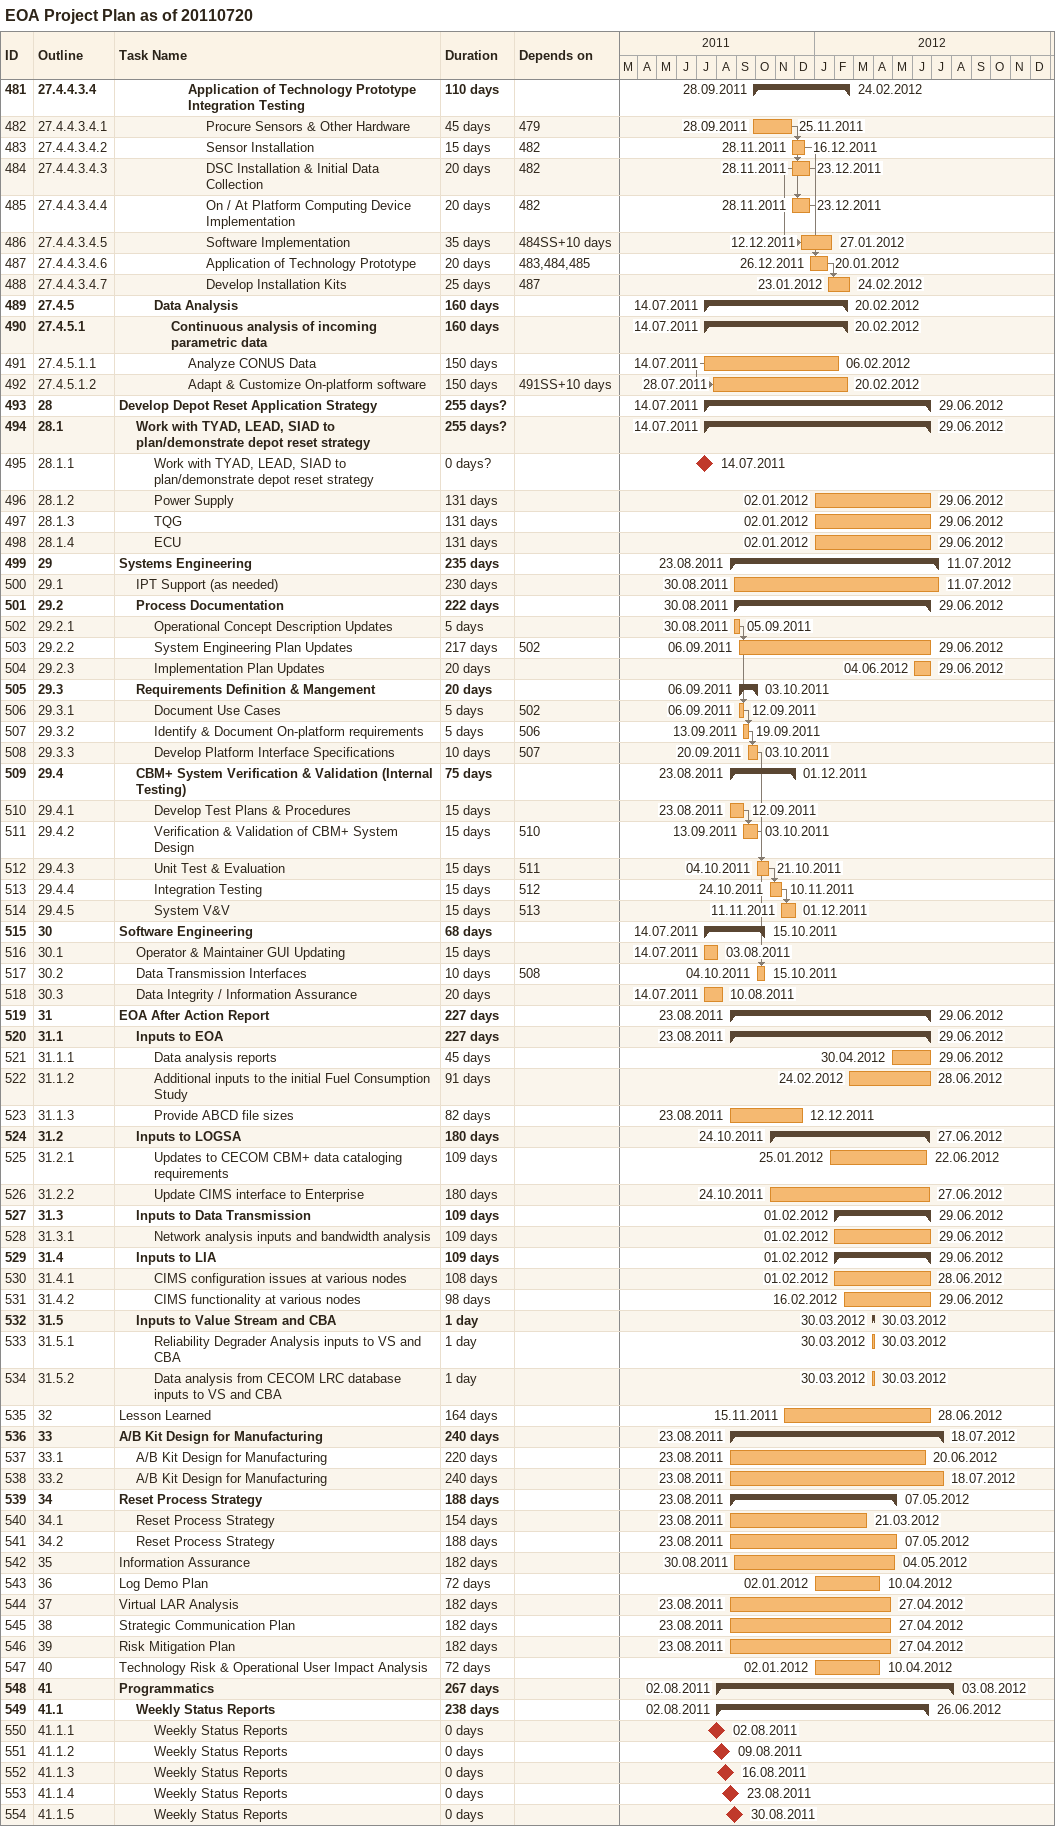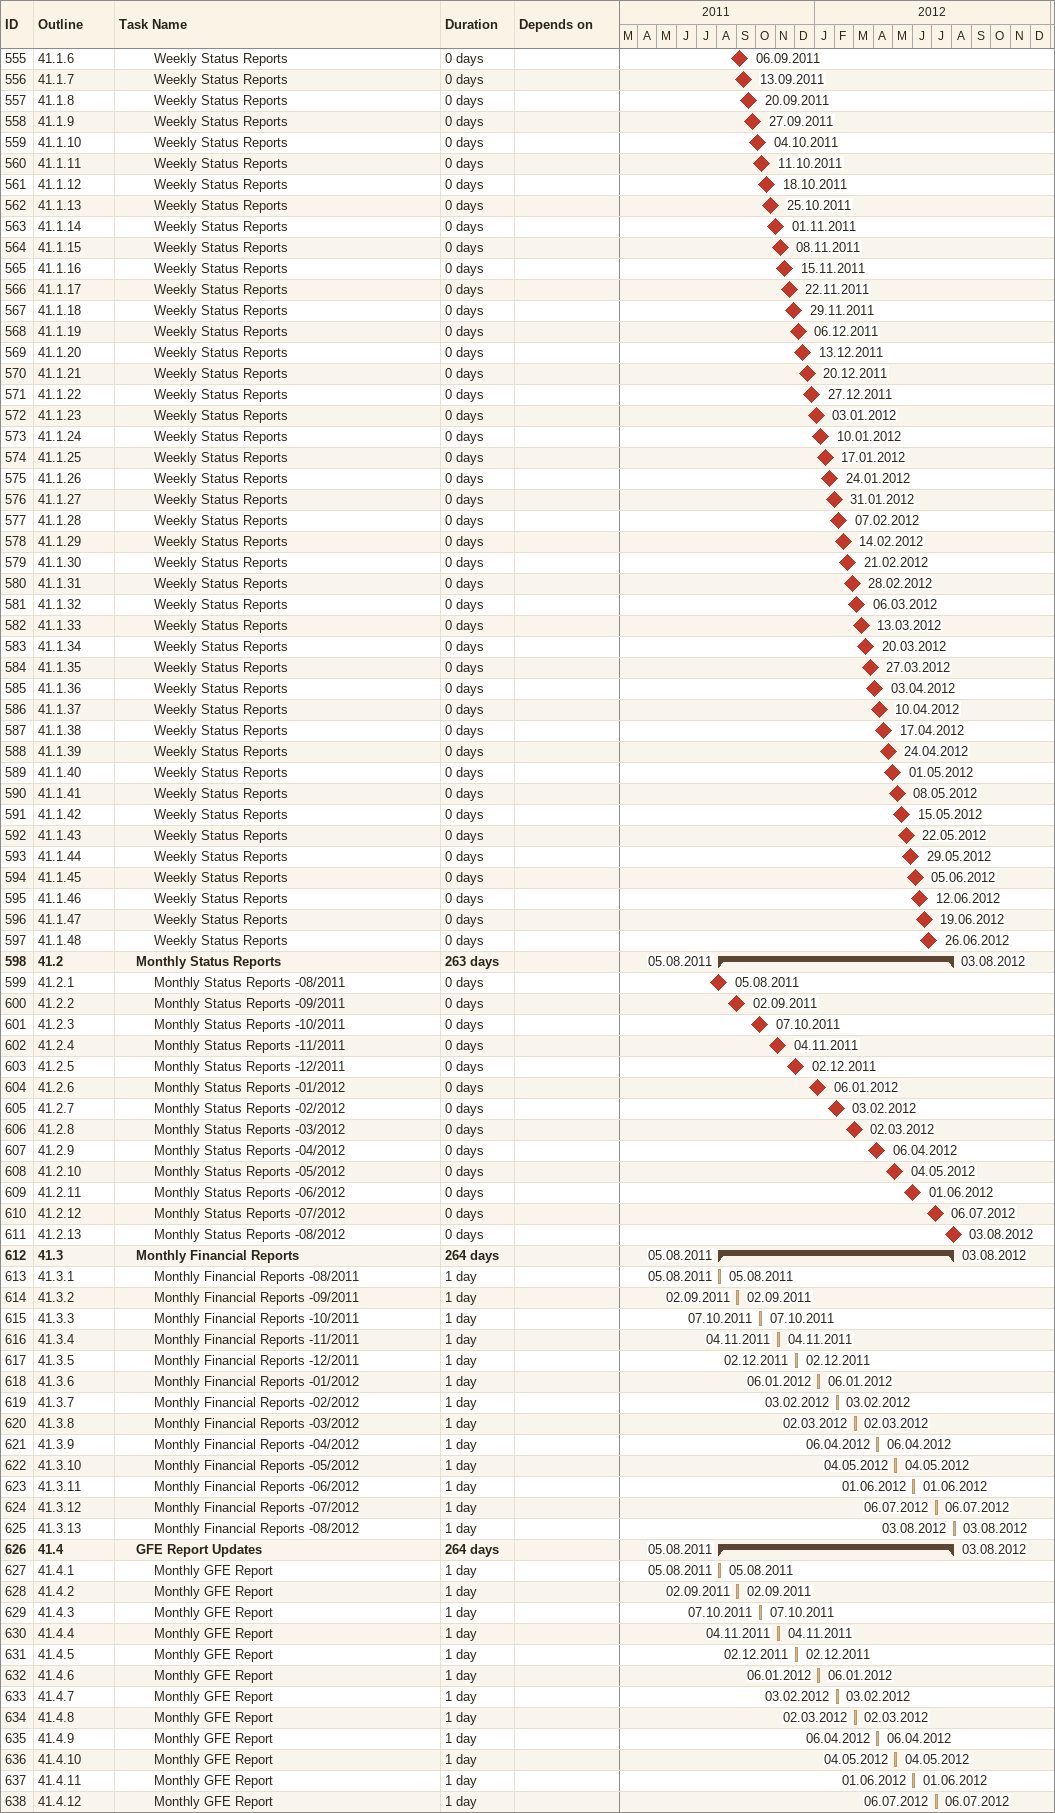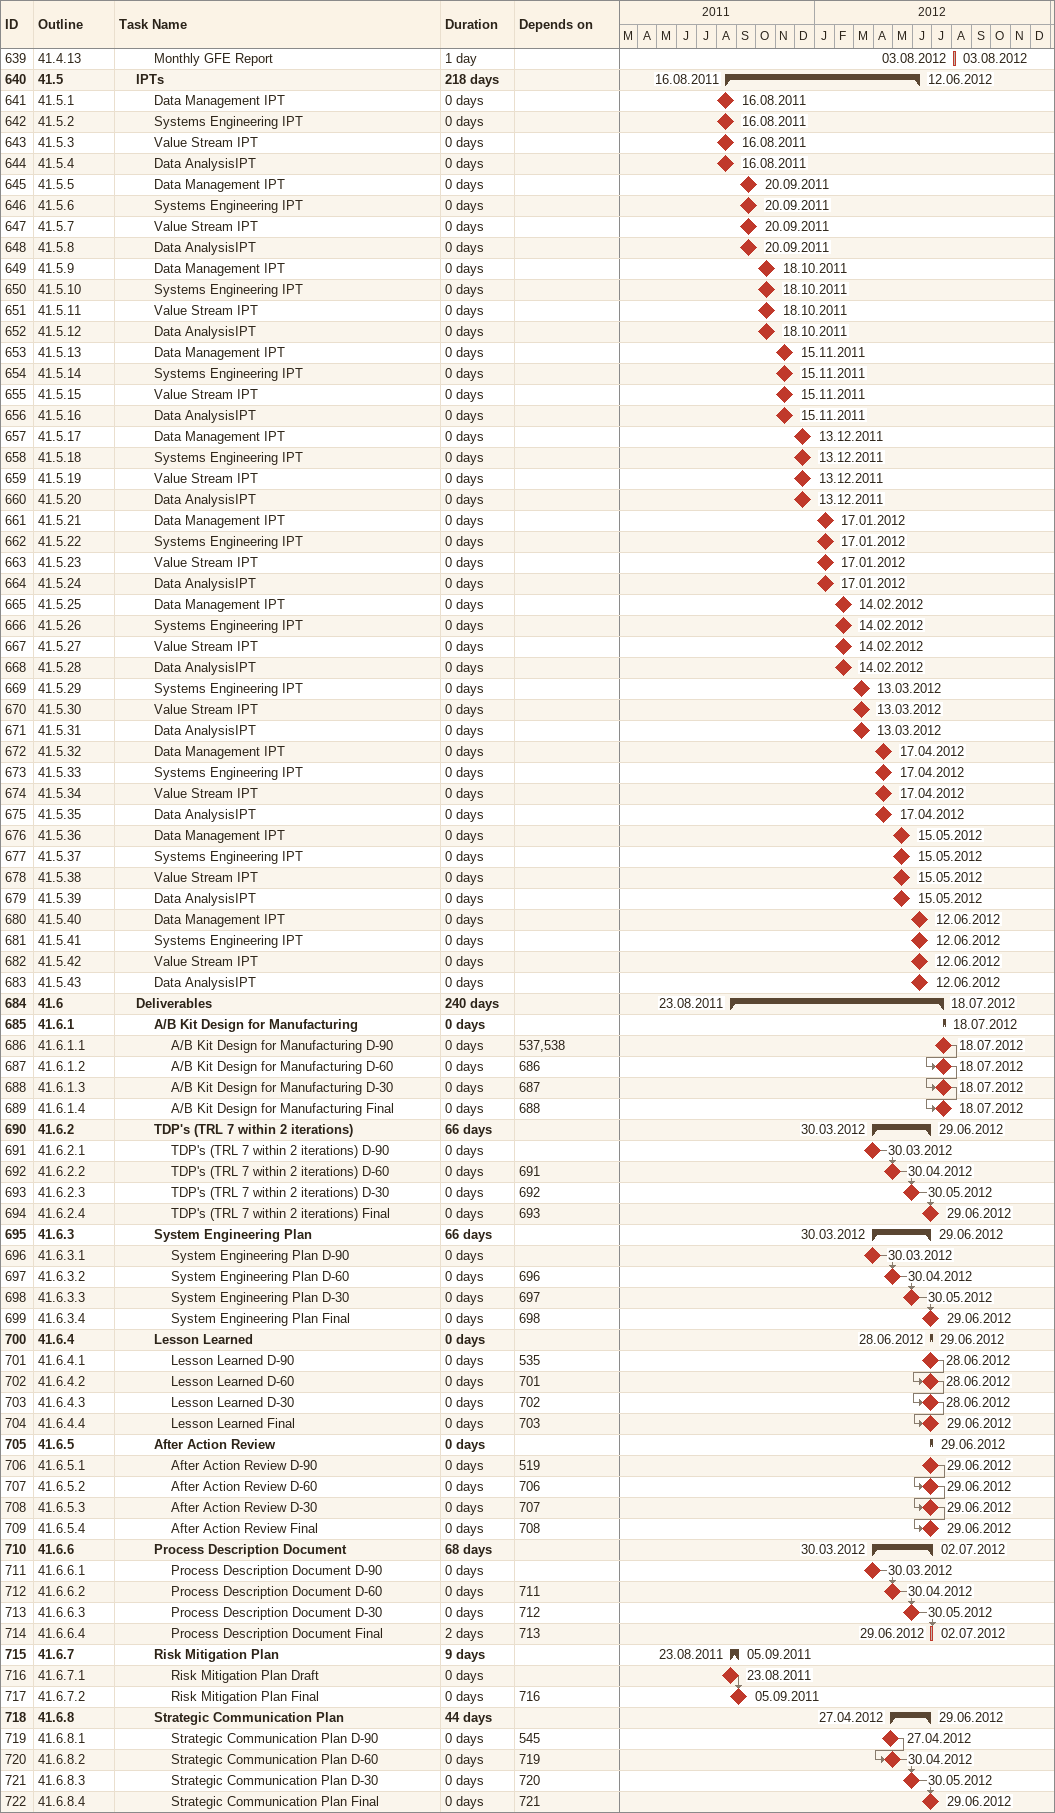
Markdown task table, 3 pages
EOA Project Plan as of 20110720

| ID | WBS | Task | Duration | Start | Finish | Predecessors |
|---|---|---|---|---|---|---|
| 481 | 27.4.4.3.4 | **Application of Technology Prototype Integration Testing** | 110d | 2011-09-28 | 2012-02-24 |  |
| 482 | 27.4.4.3.4.1 | Procure Sensors & Other Hardware | 45d | 2011-09-28 | 2011-11-25 | 479 |
| 483 | 27.4.4.3.4.2 | Sensor Installation | 15d | 2011-11-28 | 2011-12-16 | 482 |
| 484 | 27.4.4.3.4.3 | DSC Installation & Initial Data Collection | 20d | 2011-11-28 | 2011-12-23 | 482 |
| 485 | 27.4.4.3.4.4 | On / At Platform Computing Device Implementation | 20d | 2011-11-28 | 2011-12-23 | 482 |
| 486 | 27.4.4.3.4.5 | Software Implementation | 35d | 2011-12-12 | 2012-01-27 | 484SS+10d |
| 487 | 27.4.4.3.4.6 | Application of Technology Prototype | 20d | 2011-12-26 | 2012-01-20 | 483, 484, 485 |
| 488 | 27.4.4.3.4.7 | Develop Installation Kits | 25d | 2012-01-23 | 2012-02-24 | 487 |
| 489 | 27.4.5 | **Data Analysis** | 160d | 2011-07-14 | 2012-02-20 |  |
| 490 | 27.4.5.1 | **Continuous analysis of incoming parametric data** | 160d | 2011-07-14 | 2012-02-20 |  |
| 491 | 27.4.5.1.1 | Analyze CONUS Data | 150d | 2011-07-14 | 2012-02-06 |  |
| 492 | 27.4.5.1.2 | Adapt & Customize On-platform software | 150d | 2011-07-28 | 2012-02-20 | 491SS+10d |
| 493 | 28 | **Develop Depot Reset Application Strategy** | 255d? | 2011-07-14 | 2012-06-29 |  |
| 494 | 28.1 | **Work with TYAD, LEAD, SIAD to plan/demonstrate depot reset strategy** | 255d? | 2011-07-14 | 2012-06-29 |  |
| 495 | 28.1.1 | Work with TYAD, LEAD, SIAD to plan/demonstrate depot reset strategy | 0d? | 2011-07-14 | 2011-07-14 |  |
| 496 | 28.1.2 | Power Supply | 131d | 2012-01-02 | 2012-06-29 |  |
| 497 | 28.1.3 | TQG | 131d | 2012-01-02 | 2012-06-29 |  |
| 498 | 28.1.4 | ECU | 131d | 2012-01-02 | 2012-06-29 |  |
| 499 | 29 | **Systems Engineering** | 235d | 2011-08-23 | 2012-07-11 |  |
| 500 | 29.1 | IPT Support (as needed) | 230d | 2011-08-30 | 2012-07-11 |  |
| 501 | 29.2 | **Process Documentation** | 222d | 2011-08-30 | 2012-06-29 |  |
| 502 | 29.2.1 | Operational Concept Description Updates | 5d | 2011-08-30 | 2011-09-05 |  |
| 503 | 29.2.2 | System Engineering Plan Updates | 217d | 2011-09-06 | 2012-06-29 | 502 |
| 504 | 29.2.3 | Implementation Plan Updates | 20d | 2012-06-04 | 2012-06-29 |  |
| 505 | 29.3 | **Requirements Definition & Mangement** | 20d | 2011-09-06 | 2011-10-03 |  |
| 506 | 29.3.1 | Document Use Cases | 5d | 2011-09-06 | 2011-09-12 | 502 |
| 507 | 29.3.2 | Identify & Document On-platform requirements | 5d | 2011-09-13 | 2011-09-19 | 506 |
| 508 | 29.3.3 | Develop Platform Interface Specifications | 10d | 2011-09-20 | 2011-10-03 | 507 |
| 509 | 29.4 | **CBM+ System Verification & Validation (Internal Testing)** | 75d | 2011-08-23 | 2011-12-01 |  |
| 510 | 29.4.1 | Develop Test Plans & Procedures | 15d | 2011-08-23 | 2011-09-12 |  |
| 511 | 29.4.2 | Verification & Validation of CBM+ System Design | 15d | 2011-09-13 | 2011-10-03 | 510 |
| 512 | 29.4.3 | Unit Test & Evaluation | 15d | 2011-10-04 | 2011-10-21 | 511 |
| 513 | 29.4.4 | Integration Testing | 15d | 2011-10-24 | 2011-11-10 | 512 |
| 514 | 29.4.5 | System V&V | 15d | 2011-11-11 | 2011-12-01 | 513 |
| 515 | 30 | **Software Engineering** | 68d | 2011-07-14 | 2011-10-15 |  |
| 516 | 30.1 | Operator & Maintainer GUI Updating | 15d | 2011-07-14 | 2011-08-03 |  |
| 517 | 30.2 | Data Transmission Interfaces | 10d | 2011-10-04 | 2011-10-15 | 508 |
| 518 | 30.3 | Data Integrity / Information Assurance | 20d | 2011-07-14 | 2011-08-10 |  |
| 519 | 31 | **EOA After Action Report** | 227d | 2011-08-23 | 2012-06-29 |  |
| 520 | 31.1 | **Inputs to EOA** | 227d | 2011-08-23 | 2012-06-29 |  |
| 521 | 31.1.1 | Data analysis reports | 45d | 2012-04-30 | 2012-06-29 |  |
| 522 | 31.1.2 | Additional inputs to the initial Fuel Consumption Study | 91d | 2012-02-24 | 2012-06-28 |  |
| 523 | 31.1.3 | Provide ABCD file sizes | 82d | 2011-08-23 | 2011-12-12 |  |
| 524 | 31.2 | **Inputs to LOGSA** | 180d | 2011-10-24 | 2012-06-27 |  |
| 525 | 31.2.1 | Updates to CECOM CBM+ data cataloging requirements | 109d | 2012-01-25 | 2012-06-22 |  |
| 526 | 31.2.2 | Update CIMS interface to Enterprise | 180d | 2011-10-24 | 2012-06-27 |  |
| 527 | 31.3 | **Inputs to Data Transmission** | 109d | 2012-02-01 | 2012-06-29 |  |
| 528 | 31.3.1 | Network analysis inputs and bandwidth analysis | 109d | 2012-02-01 | 2012-06-29 |  |
| 529 | 31.4 | **Inputs to LIA** | 109d | 2012-02-01 | 2012-06-29 |  |
| 530 | 31.4.1 | CIMS configuration issues at various nodes | 108d | 2012-02-01 | 2012-06-28 |  |
| 531 | 31.4.2 | CIMS functionality at various nodes | 98d | 2012-02-16 | 2012-06-29 |  |
| 532 | 31.5 | **Inputs to Value Stream and CBA** | 1d | 2012-03-30 | 2012-03-30 |  |
| 533 | 31.5.1 | Reliability Degrader Analysis inputs to VS and CBA | 1d | 2012-03-30 | 2012-03-30 |  |
| 534 | 31.5.2 | Data analysis from CECOM LRC database inputs to VS and CBA | 1d | 2012-03-30 | 2012-03-30 |  |
| 535 | 32 | Lesson Learned | 164d | 2011-11-15 | 2012-06-28 |  |
| 536 | 33 | **A/B Kit Design for Manufacturing** | 240d | 2011-08-23 | 2012-07-18 |  |
| 537 | 33.1 | A/B Kit Design for Manufacturing | 220d | 2011-08-23 | 2012-06-20 |  |
| 538 | 33.2 | A/B Kit Design for Manufacturing | 240d | 2011-08-23 | 2012-07-18 |  |
| 539 | 34 | **Reset Process Strategy** | 188d | 2011-08-23 | 2012-05-07 |  |
| 540 | 34.1 | Reset Process Strategy | 154d | 2011-08-23 | 2012-03-21 |  |
| 541 | 34.2 | Reset Process Strategy | 188d | 2011-08-23 | 2012-05-07 |  |
| 542 | 35 | Information Assurance | 182d | 2011-08-30 | 2012-05-04 |  |
| 543 | 36 | Log Demo Plan | 72d | 2012-01-02 | 2012-04-10 |  |
| 544 | 37 | Virtual LAR Analysis | 182d | 2011-08-23 | 2012-04-27 |  |
| 545 | 38 | Strategic Communication Plan | 182d | 2011-08-23 | 2012-04-27 |  |
| 546 | 39 | Risk Mitigation Plan | 182d | 2011-08-23 | 2012-04-27 |  |
| 547 | 40 | Technology Risk & Operational User Impact Analysis | 72d | 2012-01-02 | 2012-04-10 |  |
| 548 | 41 | **Programmatics** | 267d | 2011-08-02 | 2012-08-03 |  |
| 549 | 41.1 | **Weekly Status Reports** | 238d | 2011-08-02 | 2012-06-26 |  |
| 550 | 41.1.1 | Weekly Status Reports | 0d | 2011-08-02 | 2011-08-02 |  |
| 551 | 41.1.2 | Weekly Status Reports | 0d | 2011-08-09 | 2011-08-09 |  |
| 552 | 41.1.3 | Weekly Status Reports | 0d | 2011-08-16 | 2011-08-16 |  |
| 553 | 41.1.4 | Weekly Status Reports | 0d | 2011-08-23 | 2011-08-23 |  |
| 554 | 41.1.5 | Weekly Status Reports | 0d | 2011-08-30 | 2011-08-30 |  |
| 555 | 41.1.6 | Weekly Status Reports | 0d | 2011-09-06 | 2011-09-06 |  |
| 556 | 41.1.7 | Weekly Status Reports | 0d | 2011-09-13 | 2011-09-13 |  |
| 557 | 41.1.8 | Weekly Status Reports | 0d | 2011-09-20 | 2011-09-20 |  |
| 558 | 41.1.9 | Weekly Status Reports | 0d | 2011-09-27 | 2011-09-27 |  |
| 559 | 41.1.10 | Weekly Status Reports | 0d | 2011-10-04 | 2011-10-04 |  |
| 560 | 41.1.11 | Weekly Status Reports | 0d | 2011-10-11 | 2011-10-11 |  |
| 561 | 41.1.12 | Weekly Status Reports | 0d | 2011-10-18 | 2011-10-18 |  |
| 562 | 41.1.13 | Weekly Status Reports | 0d | 2011-10-25 | 2011-10-25 |  |
| 563 | 41.1.14 | Weekly Status Reports | 0d | 2011-11-01 | 2011-11-01 |  |
| 564 | 41.1.15 | Weekly Status Reports | 0d | 2011-11-08 | 2011-11-08 |  |
| 565 | 41.1.16 | Weekly Status Reports | 0d | 2011-11-15 | 2011-11-15 |  |
| 566 | 41.1.17 | Weekly Status Reports | 0d | 2011-11-22 | 2011-11-22 |  |
| 567 | 41.1.18 | Weekly Status Reports | 0d | 2011-11-29 | 2011-11-29 |  |
| 568 | 41.1.19 | Weekly Status Reports | 0d | 2011-12-06 | 2011-12-06 |  |
| 569 | 41.1.20 | Weekly Status Reports | 0d | 2011-12-13 | 2011-12-13 |  |
| 570 | 41.1.21 | Weekly Status Reports | 0d | 2011-12-20 | 2011-12-20 |  |
| 571 | 41.1.22 | Weekly Status Reports | 0d | 2011-12-27 | 2011-12-27 |  |
| 572 | 41.1.23 | Weekly Status Reports | 0d | 2012-01-03 | 2012-01-03 |  |
| 573 | 41.1.24 | Weekly Status Reports | 0d | 2012-01-10 | 2012-01-10 |  |
| 574 | 41.1.25 | Weekly Status Reports | 0d | 2012-01-17 | 2012-01-17 |  |
| 575 | 41.1.26 | Weekly Status Reports | 0d | 2012-01-24 | 2012-01-24 |  |
| 576 | 41.1.27 | Weekly Status Reports | 0d | 2012-01-31 | 2012-01-31 |  |
| 577 | 41.1.28 | Weekly Status Reports | 0d | 2012-02-07 | 2012-02-07 |  |
| 578 | 41.1.29 | Weekly Status Reports | 0d | 2012-02-14 | 2012-02-14 |  |
| 579 | 41.1.30 | Weekly Status Reports | 0d | 2012-02-21 | 2012-02-21 |  |
| 580 | 41.1.31 | Weekly Status Reports | 0d | 2012-02-28 | 2012-02-28 |  |
| 581 | 41.1.32 | Weekly Status Reports | 0d | 2012-03-06 | 2012-03-06 |  |
| 582 | 41.1.33 | Weekly Status Reports | 0d | 2012-03-13 | 2012-03-13 |  |
| 583 | 41.1.34 | Weekly Status Reports | 0d | 2012-03-20 | 2012-03-20 |  |
| 584 | 41.1.35 | Weekly Status Reports | 0d | 2012-03-27 | 2012-03-27 |  |
| 585 | 41.1.36 | Weekly Status Reports | 0d | 2012-04-03 | 2012-04-03 |  |
| 586 | 41.1.37 | Weekly Status Reports | 0d | 2012-04-10 | 2012-04-10 |  |
| 587 | 41.1.38 | Weekly Status Reports | 0d | 2012-04-17 | 2012-04-17 |  |
| 588 | 41.1.39 | Weekly Status Reports | 0d | 2012-04-24 | 2012-04-24 |  |
| 589 | 41.1.40 | Weekly Status Reports | 0d | 2012-05-01 | 2012-05-01 |  |
| 590 | 41.1.41 | Weekly Status Reports | 0d | 2012-05-08 | 2012-05-08 |  |
| 591 | 41.1.42 | Weekly Status Reports | 0d | 2012-05-15 | 2012-05-15 |  |
| 592 | 41.1.43 | Weekly Status Reports | 0d | 2012-05-22 | 2012-05-22 |  |
| 593 | 41.1.44 | Weekly Status Reports | 0d | 2012-05-29 | 2012-05-29 |  |
| 594 | 41.1.45 | Weekly Status Reports | 0d | 2012-06-05 | 2012-06-05 |  |
| 595 | 41.1.46 | Weekly Status Reports | 0d | 2012-06-12 | 2012-06-12 |  |
| 596 | 41.1.47 | Weekly Status Reports | 0d | 2012-06-19 | 2012-06-19 |  |
| 597 | 41.1.48 | Weekly Status Reports | 0d | 2012-06-26 | 2012-06-26 |  |
| 598 | 41.2 | **Monthly Status Reports** | 263d | 2011-08-05 | 2012-08-03 |  |
| 599 | 41.2.1 | Monthly Status Reports -08/2011 | 0d | 2011-08-05 | 2011-08-05 |  |
| 600 | 41.2.2 | Monthly Status Reports -09/2011 | 0d | 2011-09-02 | 2011-09-02 |  |
| 601 | 41.2.3 | Monthly Status Reports -10/2011 | 0d | 2011-10-07 | 2011-10-07 |  |
| 602 | 41.2.4 | Monthly Status Reports -11/2011 | 0d | 2011-11-04 | 2011-11-04 |  |
| 603 | 41.2.5 | Monthly Status Reports -12/2011 | 0d | 2011-12-02 | 2011-12-02 |  |
| 604 | 41.2.6 | Monthly Status Reports -01/2012 | 0d | 2012-01-06 | 2012-01-06 |  |
| 605 | 41.2.7 | Monthly Status Reports -02/2012 | 0d | 2012-02-03 | 2012-02-03 |  |
| 606 | 41.2.8 | Monthly Status Reports -03/2012 | 0d | 2012-03-02 | 2012-03-02 |  |
| 607 | 41.2.9 | Monthly Status Reports -04/2012 | 0d | 2012-04-06 | 2012-04-06 |  |
| 608 | 41.2.10 | Monthly Status Reports -05/2012 | 0d | 2012-05-04 | 2012-05-04 |  |
| 609 | 41.2.11 | Monthly Status Reports -06/2012 | 0d | 2012-06-01 | 2012-06-01 |  |
| 610 | 41.2.12 | Monthly Status Reports -07/2012 | 0d | 2012-07-06 | 2012-07-06 |  |
| 611 | 41.2.13 | Monthly Status Reports -08/2012 | 0d | 2012-08-03 | 2012-08-03 |  |
| 612 | 41.3 | **Monthly Financial Reports** | 264d | 2011-08-05 | 2012-08-03 |  |
| 613 | 41.3.1 | Monthly Financial Reports -08/2011 | 1d | 2011-08-05 | 2011-08-05 |  |
| 614 | 41.3.2 | Monthly Financial Reports -09/2011 | 1d | 2011-09-02 | 2011-09-02 |  |
| 615 | 41.3.3 | Monthly Financial Reports -10/2011 | 1d | 2011-10-07 | 2011-10-07 |  |
| 616 | 41.3.4 | Monthly Financial Reports -11/2011 | 1d | 2011-11-04 | 2011-11-04 |  |
| 617 | 41.3.5 | Monthly Financial Reports -12/2011 | 1d | 2011-12-02 | 2011-12-02 |  |
| 618 | 41.3.6 | Monthly Financial Reports -01/2012 | 1d | 2012-01-06 | 2012-01-06 |  |
| 619 | 41.3.7 | Monthly Financial Reports -02/2012 | 1d | 2012-02-03 | 2012-02-03 |  |
| 620 | 41.3.8 | Monthly Financial Reports -03/2012 | 1d | 2012-03-02 | 2012-03-02 |  |
| 621 | 41.3.9 | Monthly Financial Reports -04/2012 | 1d | 2012-04-06 | 2012-04-06 |  |
| 622 | 41.3.10 | Monthly Financial Reports -05/2012 | 1d | 2012-05-04 | 2012-05-04 |  |
| 623 | 41.3.11 | Monthly Financial Reports -06/2012 | 1d | 2012-06-01 | 2012-06-01 |  |
| 624 | 41.3.12 | Monthly Financial Reports -07/2012 | 1d | 2012-07-06 | 2012-07-06 |  |
| 625 | 41.3.13 | Monthly Financial Reports -08/2012 | 1d | 2012-08-03 | 2012-08-03 |  |
| 626 | 41.4 | **GFE Report Updates** | 264d | 2011-08-05 | 2012-08-03 |  |
| 627 | 41.4.1 | Monthly GFE Report | 1d | 2011-08-05 | 2011-08-05 |  |
| 628 | 41.4.2 | Monthly GFE Report | 1d | 2011-09-02 | 2011-09-02 |  |
| 629 | 41.4.3 | Monthly GFE Report | 1d | 2011-10-07 | 2011-10-07 |  |
| 630 | 41.4.4 | Monthly GFE Report | 1d | 2011-11-04 | 2011-11-04 |  |
| 631 | 41.4.5 | Monthly GFE Report | 1d | 2011-12-02 | 2011-12-02 |  |
| 632 | 41.4.6 | Monthly GFE Report | 1d | 2012-01-06 | 2012-01-06 |  |
| 633 | 41.4.7 | Monthly GFE Report | 1d | 2012-02-03 | 2012-02-03 |  |
| 634 | 41.4.8 | Monthly GFE Report | 1d | 2012-03-02 | 2012-03-02 |  |
| 635 | 41.4.9 | Monthly GFE Report | 1d | 2012-04-06 | 2012-04-06 |  |
| 636 | 41.4.10 | Monthly GFE Report | 1d | 2012-05-04 | 2012-05-04 |  |
| 637 | 41.4.11 | Monthly GFE Report | 1d | 2012-06-01 | 2012-06-01 |  |
| 638 | 41.4.12 | Monthly GFE Report | 1d | 2012-07-06 | 2012-07-06 |  |
| 639 | 41.4.13 | Monthly GFE Report | 1d | 2012-08-03 | 2012-08-03 |  |
| 640 | 41.5 | **IPTs** | 218d | 2011-08-16 | 2012-06-12 |  |
| 641 | 41.5.1 | Data Management IPT | 0d | 2011-08-16 | 2011-08-16 |  |
| 642 | 41.5.2 | Systems Engineering IPT | 0d | 2011-08-16 | 2011-08-16 |  |
| 643 | 41.5.3 | Value Stream IPT | 0d | 2011-08-16 | 2011-08-16 |  |
| 644 | 41.5.4 | Data AnalysisIPT | 0d | 2011-08-16 | 2011-08-16 |  |
| 645 | 41.5.5 | Data Management IPT | 0d | 2011-09-20 | 2011-09-20 |  |
| 646 | 41.5.6 | Systems Engineering IPT | 0d | 2011-09-20 | 2011-09-20 |  |
| 647 | 41.5.7 | Value Stream IPT | 0d | 2011-09-20 | 2011-09-20 |  |
| 648 | 41.5.8 | Data AnalysisIPT | 0d | 2011-09-20 | 2011-09-20 |  |
| 649 | 41.5.9 | Data Management IPT | 0d | 2011-10-18 | 2011-10-18 |  |
| 650 | 41.5.10 | Systems Engineering IPT | 0d | 2011-10-18 | 2011-10-18 |  |
| 651 | 41.5.11 | Value Stream IPT | 0d | 2011-10-18 | 2011-10-18 |  |
| 652 | 41.5.12 | Data AnalysisIPT | 0d | 2011-10-18 | 2011-10-18 |  |
| 653 | 41.5.13 | Data Management IPT | 0d | 2011-11-15 | 2011-11-15 |  |
| 654 | 41.5.14 | Systems Engineering IPT | 0d | 2011-11-15 | 2011-11-15 |  |
| 655 | 41.5.15 | Value Stream IPT | 0d | 2011-11-15 | 2011-11-15 |  |
| 656 | 41.5.16 | Data AnalysisIPT | 0d | 2011-11-15 | 2011-11-15 |  |
| 657 | 41.5.17 | Data Management IPT | 0d | 2011-12-13 | 2011-12-13 |  |
| 658 | 41.5.18 | Systems Engineering IPT | 0d | 2011-12-13 | 2011-12-13 |  |
| 659 | 41.5.19 | Value Stream IPT | 0d | 2011-12-13 | 2011-12-13 |  |
| 660 | 41.5.20 | Data AnalysisIPT | 0d | 2011-12-13 | 2011-12-13 |  |
| 661 | 41.5.21 | Data Management IPT | 0d | 2012-01-17 | 2012-01-17 |  |
| 662 | 41.5.22 | Systems Engineering IPT | 0d | 2012-01-17 | 2012-01-17 |  |
| 663 | 41.5.23 | Value Stream IPT | 0d | 2012-01-17 | 2012-01-17 |  |
| 664 | 41.5.24 | Data AnalysisIPT | 0d | 2012-01-17 | 2012-01-17 |  |
| 665 | 41.5.25 | Data Management IPT | 0d | 2012-02-14 | 2012-02-14 |  |
| 666 | 41.5.26 | Systems Engineering IPT | 0d | 2012-02-14 | 2012-02-14 |  |
| 667 | 41.5.27 | Value Stream IPT | 0d | 2012-02-14 | 2012-02-14 |  |
| 668 | 41.5.28 | Data AnalysisIPT | 0d | 2012-02-14 | 2012-02-14 |  |
| 669 | 41.5.29 | Systems Engineering IPT | 0d | 2012-03-13 | 2012-03-13 |  |
| 670 | 41.5.30 | Value Stream IPT | 0d | 2012-03-13 | 2012-03-13 |  |
| 671 | 41.5.31 | Data AnalysisIPT | 0d | 2012-03-13 | 2012-03-13 |  |
| 672 | 41.5.32 | Data Management IPT | 0d | 2012-04-17 | 2012-04-17 |  |
| 673 | 41.5.33 | Systems Engineering IPT | 0d | 2012-04-17 | 2012-04-17 |  |
| 674 | 41.5.34 | Value Stream IPT | 0d | 2012-04-17 | 2012-04-17 |  |
| 675 | 41.5.35 | Data AnalysisIPT | 0d | 2012-04-17 | 2012-04-17 |  |
| 676 | 41.5.36 | Data Management IPT | 0d | 2012-05-15 | 2012-05-15 |  |
| 677 | 41.5.37 | Systems Engineering IPT | 0d | 2012-05-15 | 2012-05-15 |  |
| 678 | 41.5.38 | Value Stream IPT | 0d | 2012-05-15 | 2012-05-15 |  |
| 679 | 41.5.39 | Data AnalysisIPT | 0d | 2012-05-15 | 2012-05-15 |  |
| 680 | 41.5.40 | Data Management IPT | 0d | 2012-06-12 | 2012-06-12 |  |
| 681 | 41.5.41 | Systems Engineering IPT | 0d | 2012-06-12 | 2012-06-12 |  |
| 682 | 41.5.42 | Value Stream IPT | 0d | 2012-06-12 | 2012-06-12 |  |
| 683 | 41.5.43 | Data AnalysisIPT | 0d | 2012-06-12 | 2012-06-12 |  |
| 684 | 41.6 | **Deliverables** | 240d | 2011-08-23 | 2012-07-18 |  |
| 685 | 41.6.1 | **A/B Kit Design for Manufacturing** | 0d | 2012-07-18 | 2012-07-18 |  |
| 686 | 41.6.1.1 | A/B Kit Design for Manufacturing D-90 | 0d | 2012-07-18 | 2012-07-18 | 537, 538 |
| 687 | 41.6.1.2 | A/B Kit Design for Manufacturing D-60 | 0d | 2012-07-18 | 2012-07-18 | 686 |
| 688 | 41.6.1.3 | A/B Kit Design for Manufacturing D-30 | 0d | 2012-07-18 | 2012-07-18 | 687 |
| 689 | 41.6.1.4 | A/B Kit Design for Manufacturing Final | 0d | 2012-07-18 | 2012-07-18 | 688 |
| 690 | 41.6.2 | **TDP's (TRL 7 within 2 iterations)** | 66d | 2012-03-30 | 2012-06-29 |  |
| 691 | 41.6.2.1 | TDP's (TRL 7 within 2 iterations) D-90 | 0d | 2012-03-30 | 2012-03-30 |  |
| 692 | 41.6.2.2 | TDP's (TRL 7 within 2 iterations) D-60 | 0d | 2012-04-30 | 2012-04-30 | 691 |
| 693 | 41.6.2.3 | TDP's (TRL 7 within 2 iterations) D-30 | 0d | 2012-05-30 | 2012-05-30 | 692 |
| 694 | 41.6.2.4 | TDP's (TRL 7 within 2 iterations) Final | 0d | 2012-06-29 | 2012-06-29 | 693 |
| 695 | 41.6.3 | **System Engineering Plan** | 66d | 2012-03-30 | 2012-06-29 |  |
| 696 | 41.6.3.1 | System Engineering Plan D-90 | 0d | 2012-03-30 | 2012-03-30 |  |
| 697 | 41.6.3.2 | System Engineering Plan D-60 | 0d | 2012-04-30 | 2012-04-30 | 696 |
| 698 | 41.6.3.3 | System Engineering Plan D-30 | 0d | 2012-05-30 | 2012-05-30 | 697 |
| 699 | 41.6.3.4 | System Engineering Plan Final | 0d | 2012-06-29 | 2012-06-29 | 698 |
| 700 | 41.6.4 | **Lesson Learned** | 0d | 2012-06-28 | 2012-06-29 |  |
| 701 | 41.6.4.1 | Lesson Learned D-90 | 0d | 2012-06-28 | 2012-06-28 | 535 |
| 702 | 41.6.4.2 | Lesson Learned D-60 | 0d | 2012-06-28 | 2012-06-28 | 701 |
| 703 | 41.6.4.3 | Lesson Learned D-30 | 0d | 2012-06-28 | 2012-06-28 | 702 |
| 704 | 41.6.4.4 | Lesson Learned Final | 0d | 2012-06-29 | 2012-06-29 | 703 |
| 705 | 41.6.5 | **After Action Review** | 0d | 2012-06-29 | 2012-06-29 |  |
| 706 | 41.6.5.1 | After Action Review D-90 | 0d | 2012-06-29 | 2012-06-29 | 519 |
| 707 | 41.6.5.2 | After Action Review D-60 | 0d | 2012-06-29 | 2012-06-29 | 706 |
| 708 | 41.6.5.3 | After Action Review D-30 | 0d | 2012-06-29 | 2012-06-29 | 707 |
| 709 | 41.6.5.4 | After Action Review Final | 0d | 2012-06-29 | 2012-06-29 | 708 |
| 710 | 41.6.6 | **Process Description Document** | 68d | 2012-03-30 | 2012-07-02 |  |
| 711 | 41.6.6.1 | Process Description Document D-90 | 0d | 2012-03-30 | 2012-03-30 |  |
| 712 | 41.6.6.2 | Process Description Document D-60 | 0d | 2012-04-30 | 2012-04-30 | 711 |
| 713 | 41.6.6.3 | Process Description Document D-30 | 0d | 2012-05-30 | 2012-05-30 | 712 |
| 714 | 41.6.6.4 | Process Description Document Final | 2d | 2012-06-29 | 2012-07-02 | 713 |
| 715 | 41.6.7 | **Risk Mitigation Plan** | 9d | 2011-08-23 | 2011-09-05 |  |
| 716 | 41.6.7.1 | Risk Mitigation Plan Draft | 0d | 2011-08-23 | 2011-08-23 |  |
| 717 | 41.6.7.2 | Risk Mitigation Plan Final | 0d | 2011-09-05 | 2011-09-05 | 716 |
| 718 | 41.6.8 | **Strategic Communication Plan** | 44d | 2012-04-27 | 2012-06-29 |  |
| 719 | 41.6.8.1 | Strategic Communication Plan D-90 | 0d | 2012-04-27 | 2012-04-27 | 545 |
| 720 | 41.6.8.2 | Strategic Communication Plan D-60 | 0d | 2012-04-30 | 2012-04-30 | 719 |
| 721 | 41.6.8.3 | Strategic Communication Plan D-30 | 0d | 2012-05-30 | 2012-05-30 | 720 |
| 722 | 41.6.8.4 | Strategic Communication Plan Final | 0d | 2012-06-29 | 2012-06-29 | 721 |
